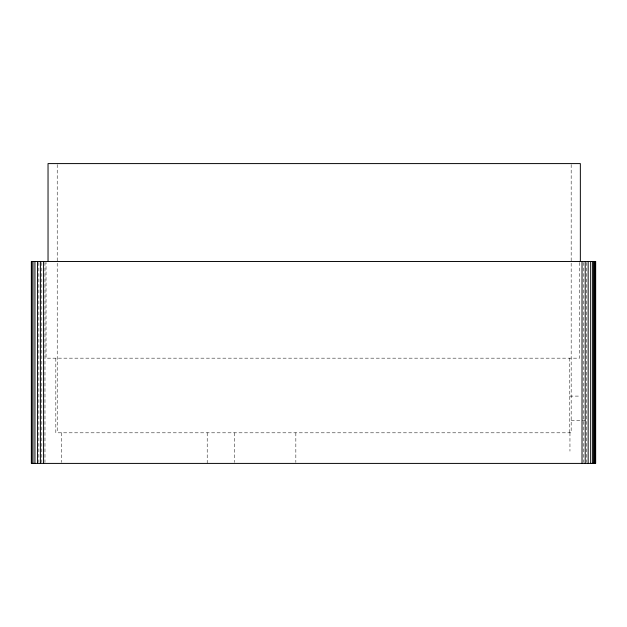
<?xml version="1.0" encoding="UTF-8"?>
<svg xmlns="http://www.w3.org/2000/svg" width="627" height="627" viewBox="0 0 627 627"><rect width="100%" height="100%" fill="white"/><g stroke="black" fill="none" stroke-linecap="round" stroke-linejoin="round"><path stroke-width="0.47" stroke-dasharray="3.13 2.35" d="M569.786 396.099L580.555 396.099M571.173 420.576L586.77 420.576M586.582 262.47L586.582 462.428M583.416 262.47L583.416 462.428M579.575 262.47L579.575 358.166L46.037 358.166L46.037 262.47M571.173 164.572L571.173 432.81L55.827 432.81L55.827 358.166M569.951 432.81L569.951 451.166M569.786 358.166L569.786 432.81M295.842 432.81L295.842 462.452M234.655 432.81L234.655 462.452M207.208 432.81L207.208 463.408M61.415 432.81L61.415 462.452M57.214 164.572L57.214 432.81M44.979 262.47L44.979 462.428M41.813 262.47L41.813 462.428M38.858 262.47L38.858 462.428"/><path stroke-width="0.94" d="M595.54 261.49L595.54 420.576M595.235 261.49L595.235 463.408M594.263 261.49L594.263 463.408M593.84 261.49L593.84 463.408M592.617 261.49L592.617 463.408M590.673 261.49L590.673 463.408M588.142 261.49L588.142 463.408M585.187 261.49L585.187 463.408M582.021 261.49L582.021 463.408M580.351 261.49L580.351 163.592L48.036 163.592L48.036 261.49M43.584 261.49L43.584 463.408M40.418 261.49L40.418 463.408M37.471 261.49L37.471 463.408M34.932 261.49L34.932 463.408M32.988 261.49L32.988 463.408M31.765 261.49L31.765 463.408M595.65 261.49L31.35 261.49L31.35 463.408L595.65 463.408L595.65 261.49"/></g></svg>
